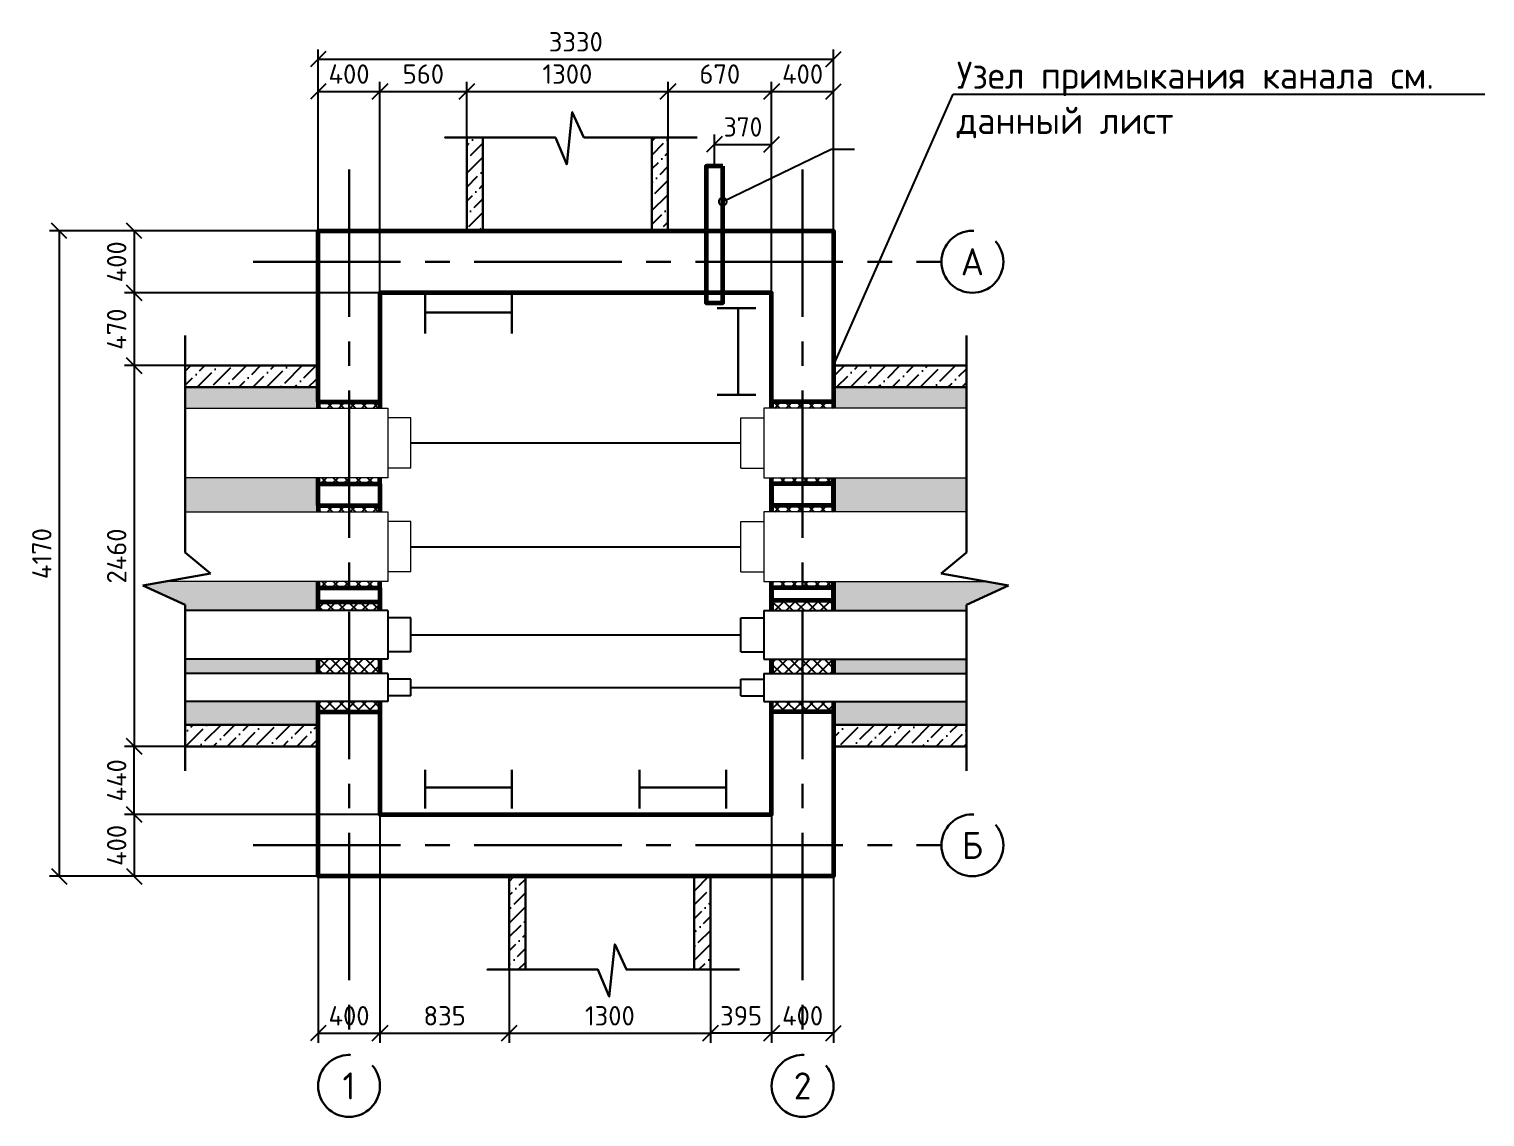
# Model space of a CAD drawing. Header units: millimetres. Extents: x 1601 to 14530, y 1157 to 12625.
# Drawn here: x 7233.4 to 7421.5, y 3661.8 to 3802.4 of the extents above; entities that cross this region are included whole.
import ezdxf
from ezdxf import colors
from ezdxf.entities.mleader import LeaderData, LeaderLine
from ezdxf.math import Vec2, Vec3

# ---------------------------------------------------------------- set-up
doc = ezdxf.new("R2010")
doc.units = ezdxf.units.MM
doc.linetypes.add('осевая2', pattern=[28.575, 19.05, -3.175, 3.175, -3.175])
for name, color, linetype, lineweight in [('Осевая', 2, 'осевая2', 30), ('Основной', 1, 'Continuous', 60), ('Размер 3.5', 250, 'Continuous', 35), ('Размеры на чертеже', 250, 'Continuous', 25), ('Тонкие', 5, 'Continuous', 30)]:
    doc.layers.add(name, color=color, linetype=linetype, lineweight=lineweight)
doc.layers.add('Штриховка', color=7, linetype='Continuous')
doc.styles.add('-ISOCPEUR-', font='isocpeur.TTF')
doc.styles.add('GOST', font='GOST Common.ttf')
doc.styles.get("Standard").update_dxf_attribs({"font": 'GOST Common.ttf'})
doc.dimstyles.new('М 1 к 50', dxfattribs={"dimtxt": 2.5, "dimasz": 2, "dimexe": 1.25, "dimexo": 0, "dimgap": 1, "dimtad": 1, "dimdec": 0, "dimlfac": 50, "dimzin": 0, "dimdsep": 46, "dimtxsty": 'GOST', "dimblk": 'OBLIQUE', "dimcen": 0, "dimclrd": 256, "dimclre": 256, "dimclrt": 256, "dimazin": 2, "dimtfac": 1, "dimtdec": 0, "dimtmove": 0, "dimatfit": 3, "dimldrblk": 'NONE', "dimfxl": 1.25, "dimtolj": 1, "dimtzin": 0, "dimlwd": -1, "dimlwe": -1, "dimarcsym": 2})
pattern_1 = [(45, (374.7665, 404.9902), (-0.74087113, 0.74087113), []), (135, (374.7665, 404.9902), (-0.74087113, -0.74087113), [])]
pattern_2 = [(45, (374.7665, 391.5902), (-0.74087113, 0.74087113), []), (135, (374.7665, 391.5902), (-0.74087113, -0.74087113), [])]
pattern_3 = [(45, (374.7665, 404.9902), (0.6735192, 2.46957043), [3.175, -0.635, 0, -0.635])]
pattern_4 = [(37.5, (374.7665, 404.99015), (-0.03200063, 0.978826475), [0, -0.77216, 0, -0.8636, 0, -0.8255]), (7.5, (374.7665, 404.9902), (0.89904657, 1.4336502), [0, -0.41656, 0, -0.69596, 0, -0.2667]), (327.5, (374.1417, 404.99015), (1.58198474, 0.00287437), [0, -0.254, 0, -0.9144, 0, -1.1938]), (317.5, (374.1417, 404.9902), (1.5271129, 0.44585865), [0, -0.127, 0, -0.59944, 0, -0.6858])]
pattern_5 = [(45, (0, 577.5043), (-0.74087113, 0.74087113), []), (135, (0, 577.5043), (-0.74087113, -0.74087113), [])]

# ---------------------------------------------------------------- blocks, each defined once
blk = doc.blocks.new('_None')
blk = doc.blocks.new('_Oblique')
at = {"color": 0, "linetype": 'ByBlock', "lineweight": -2}
blk.add_line((-0.5, -0.5), (0.5, 0.5), dxfattribs=at)
blk = doc.blocks.new('*D63')
at = {"transparency": 16777216}
for p, q in [((7270.75, 3776.31), (7270.75, 3795.57)), ((7278.75, 3768.31), (7278.75, 3795.57)), ((7270.75, 3794.32), (7278.75, 3794.32))]:
    blk.add_line(p, q, dxfattribs=at)
at = {"layer": 'Defpoints', "color": 0, "transparency": 16777216}
for p in [(7278.75, 3794.32), (7270.75, 3776.31), (7278.75, 3768.31)]:
    blk.add_point(p, dxfattribs=at)
at = {"transparency": 16777216, "xscale": 2, "yscale": 2, "zscale": 2, "rotation": 180}
blk.add_blockref('_Oblique', (7270.75, 3794.32), dxfattribs=at)
at = {"transparency": 16777216, "xscale": 2, "yscale": 2, "zscale": 2}
blk.add_blockref('_Oblique', (7278.75, 3794.32), dxfattribs=at)
at = {"transparency": 16777216, "insert": (7274.75, 3796.57), "char_height": 2.5, "attachment_point": 5, "style": '-ISOCPEUR-'}
blk.add_mtext('\\A1;400', dxfattribs=at)
blk = doc.blocks.new('*D64')
at = {"transparency": 16777216}
for p, q in [((7278.75, 3776.31), (7278.75, 3795.57)), ((7289.96, 3776.31), (7289.96, 3795.57)), ((7278.75, 3794.32), (7289.96, 3794.32))]:
    blk.add_line(p, q, dxfattribs=at)
at = {"layer": 'Defpoints', "color": 0, "transparency": 16777216}
for p in [(7289.96, 3794.32), (7278.75, 3776.31), (7289.96, 3776.31)]:
    blk.add_point(p, dxfattribs=at)
at = {"transparency": 16777216, "xscale": 2, "yscale": 2, "zscale": 2, "rotation": 180}
blk.add_blockref('_Oblique', (7278.75, 3794.32), dxfattribs=at)
at = {"transparency": 16777216, "xscale": 2, "yscale": 2, "zscale": 2}
blk.add_blockref('_Oblique', (7289.96, 3794.32), dxfattribs=at)
at = {"transparency": 16777216, "insert": (7284.35, 3796.57), "char_height": 2.5, "attachment_point": 5, "style": '-ISOCPEUR-'}
blk.add_mtext('\\A1;560', dxfattribs=at)
blk = doc.blocks.new('*D65')
at = {"transparency": 16777216}
for p, q in [((7289.96, 3788.38), (7289.96, 3795.57)), ((7315.96, 3788.38), (7315.96, 3795.57)), ((7289.96, 3794.32), (7315.96, 3794.32))]:
    blk.add_line(p, q, dxfattribs=at)
at = {"layer": 'Defpoints', "color": 0, "transparency": 16777216}
for p in [(7315.96, 3794.32), (7289.96, 3788.38), (7315.96, 3788.38)]:
    blk.add_point(p, dxfattribs=at)
at = {"transparency": 16777216, "xscale": 2, "yscale": 2, "zscale": 2, "rotation": 180}
blk.add_blockref('_Oblique', (7289.96, 3794.32), dxfattribs=at)
at = {"transparency": 16777216, "xscale": 2, "yscale": 2, "zscale": 2}
blk.add_blockref('_Oblique', (7315.96, 3794.32), dxfattribs=at)
at = {"transparency": 16777216, "insert": (7302.96, 3796.57), "char_height": 2.5, "attachment_point": 5, "style": '-ISOCPEUR-'}
blk.add_mtext('\\A1;1300', dxfattribs=at)
blk = doc.blocks.new('*D66')
at = {"transparency": 16777216}
for p, q in [((7315.96, 3788.38), (7315.96, 3795.57)), ((7329.35, 3768.31), (7329.35, 3795.57)), ((7315.96, 3794.32), (7329.35, 3794.32))]:
    blk.add_line(p, q, dxfattribs=at)
at = {"layer": 'Defpoints', "color": 0, "transparency": 16777216}
for p in [(7329.35, 3794.32), (7315.96, 3788.38), (7329.35, 3768.31)]:
    blk.add_point(p, dxfattribs=at)
at = {"transparency": 16777216, "xscale": 2, "yscale": 2, "zscale": 2, "rotation": 180}
blk.add_blockref('_Oblique', (7315.96, 3794.32), dxfattribs=at)
at = {"transparency": 16777216, "xscale": 2, "yscale": 2, "zscale": 2}
blk.add_blockref('_Oblique', (7329.35, 3794.32), dxfattribs=at)
at = {"transparency": 16777216, "insert": (7322.65, 3796.57), "char_height": 2.5, "attachment_point": 5, "style": '-ISOCPEUR-'}
blk.add_mtext('\\A1;670', dxfattribs=at)
blk = doc.blocks.new('*D67')
at = {"transparency": 16777216}
for p, q in [((7329.35, 3776.31), (7329.35, 3795.57)), ((7337.35, 3776.31), (7337.35, 3795.57)), ((7329.35, 3794.32), (7337.35, 3794.32))]:
    blk.add_line(p, q, dxfattribs=at)
at = {"layer": 'Defpoints', "color": 0, "transparency": 16777216}
for p in [(7337.35, 3794.32), (7329.35, 3776.31), (7337.35, 3776.31)]:
    blk.add_point(p, dxfattribs=at)
at = {"transparency": 16777216, "xscale": 2, "yscale": 2, "zscale": 2, "rotation": 180}
blk.add_blockref('_Oblique', (7329.35, 3794.32), dxfattribs=at)
at = {"transparency": 16777216, "xscale": 2, "yscale": 2, "zscale": 2}
blk.add_blockref('_Oblique', (7337.35, 3794.32), dxfattribs=at)
at = {"transparency": 16777216, "insert": (7333.35, 3796.57), "char_height": 2.5, "attachment_point": 5, "style": '-ISOCPEUR-'}
blk.add_mtext('\\A1;400', dxfattribs=at)
blk = doc.blocks.new('*D68')
at = {"transparency": 16777216}
for p, q in [((7270.75, 3776.31), (7245.73, 3776.31)), ((7246.98, 3776.31), (7246.98, 3768.31)), ((7278.75, 3768.31), (7245.73, 3768.31))]:
    blk.add_line(p, q, dxfattribs=at)
at = {"layer": 'Defpoints', "color": 0, "transparency": 16777216}
for p in [(7270.75, 3776.31), (7246.98, 3768.31), (7278.75, 3768.31)]:
    blk.add_point(p, dxfattribs=at)
at = {"transparency": 16777216, "xscale": 2, "yscale": 2, "zscale": 2}
for p, rotation in [((7246.98, 3776.31), 90), ((7246.98, 3768.31), 270)]:
    blk.add_blockref('_Oblique', p, dxfattribs=dict(at, rotation=rotation))
at = {"transparency": 16777216, "insert": (7244.73, 3772.31), "char_height": 2.5, "attachment_point": 5, "rotation": 90, "style": '-ISOCPEUR-'}
blk.add_mtext('\\A1;400', dxfattribs=at)
blk = doc.blocks.new('*D69')
at = {"transparency": 16777216}
for p, q in [((7270.75, 3768.31), (7245.73, 3768.31)), ((7246.98, 3768.31), (7246.98, 3758.9)), ((7270.75, 3758.9), (7245.73, 3758.9))]:
    blk.add_line(p, q, dxfattribs=at)
at = {"layer": 'Defpoints', "color": 0, "transparency": 16777216}
for p in [(7270.75, 3768.31), (7246.98, 3758.9), (7270.75, 3758.9)]:
    blk.add_point(p, dxfattribs=at)
at = {"transparency": 16777216, "xscale": 2, "yscale": 2, "zscale": 2}
for p, rotation in [((7246.98, 3768.31), 90), ((7246.98, 3758.9), 270)]:
    blk.add_blockref('_Oblique', p, dxfattribs=dict(at, rotation=rotation))
at = {"transparency": 16777216, "insert": (7244.73, 3763.61), "char_height": 2.5, "attachment_point": 5, "rotation": 90, "style": '-ISOCPEUR-'}
blk.add_mtext('\\A1;470', dxfattribs=at)
blk = doc.blocks.new('*D70')
at = {"transparency": 16777216}
for p, q in [((7253.59, 3758.9), (7245.73, 3758.9)), ((7246.98, 3758.9), (7246.98, 3709.7)), ((7253.59, 3709.7), (7245.73, 3709.7))]:
    blk.add_line(p, q, dxfattribs=at)
at = {"layer": 'Defpoints', "color": 0, "transparency": 16777216}
for p in [(7253.59, 3758.9), (7246.98, 3709.7), (7253.59, 3709.7)]:
    blk.add_point(p, dxfattribs=at)
at = {"transparency": 16777216, "xscale": 2, "yscale": 2, "zscale": 2}
for p, rotation in [((7246.98, 3758.9), 90), ((7246.98, 3709.7), 270)]:
    blk.add_blockref('_Oblique', p, dxfattribs=dict(at, rotation=rotation))
at = {"transparency": 16777216, "insert": (7244.73, 3734.3), "char_height": 2.5, "attachment_point": 5, "rotation": 90, "style": '-ISOCPEUR-'}
blk.add_mtext('\\A1;2460', dxfattribs=at)
blk = doc.blocks.new('*D78')
at = {"transparency": 16777216}
for p, q in [((7253.59, 3709.7), (7245.73, 3709.7)), ((7246.98, 3700.91), (7246.98, 3709.7)), ((7278.75, 3700.91), (7245.73, 3700.91))]:
    blk.add_line(p, q, dxfattribs=at)
at = {"layer": 'Defpoints', "color": 0, "transparency": 16777216}
for p in [(7246.98, 3709.7), (7253.59, 3709.7), (7278.75, 3700.91)]:
    blk.add_point(p, dxfattribs=at)
at = {"transparency": 16777216, "xscale": 2, "yscale": 2, "zscale": 2}
for p, rotation in [((7246.98, 3709.7), 90), ((7246.98, 3700.91), 270)]:
    blk.add_blockref('_Oblique', p, dxfattribs=dict(at, rotation=rotation))
at = {"transparency": 16777216, "insert": (7244.73, 3705.31), "char_height": 2.5, "attachment_point": 5, "rotation": 90, "style": '-ISOCPEUR-'}
blk.add_mtext('\\A1;440', dxfattribs=at)
blk = doc.blocks.new('*D79')
at = {"transparency": 16777216}
for p, q in [((7270.75, 3700.91), (7245.73, 3700.91)), ((7246.98, 3700.91), (7246.98, 3692.91)), ((7270.75, 3692.91), (7245.73, 3692.91))]:
    blk.add_line(p, q, dxfattribs=at)
at = {"layer": 'Defpoints', "color": 0, "transparency": 16777216}
for p in [(7270.75, 3700.91), (7246.98, 3692.91), (7270.75, 3692.91)]:
    blk.add_point(p, dxfattribs=at)
at = {"transparency": 16777216, "xscale": 2, "yscale": 2, "zscale": 2}
for p, rotation in [((7246.98, 3700.91), 90), ((7246.98, 3692.91), 270)]:
    blk.add_blockref('_Oblique', p, dxfattribs=dict(at, rotation=rotation))
at = {"transparency": 16777216, "insert": (7244.73, 3696.91), "char_height": 2.5, "attachment_point": 5, "rotation": 90, "style": '-ISOCPEUR-'}
blk.add_mtext('\\A1;400', dxfattribs=at)
blk = doc.blocks.new('*D80')
at = {"transparency": 16777216}
for p, q in [((7278.75, 3700.91), (7278.75, 3671.39)), ((7270.75, 3692.91), (7270.75, 3671.39)), ((7270.75, 3672.64), (7278.75, 3672.64))]:
    blk.add_line(p, q, dxfattribs=at)
at = {"layer": 'Defpoints', "color": 0, "transparency": 16777216}
for p in [(7278.75, 3700.91), (7270.75, 3692.91), (7278.75, 3672.64)]:
    blk.add_point(p, dxfattribs=at)
at = {"transparency": 16777216, "xscale": 2, "yscale": 2, "zscale": 2, "rotation": 180}
blk.add_blockref('_Oblique', (7270.75, 3672.64), dxfattribs=at)
at = {"transparency": 16777216, "xscale": 2, "yscale": 2, "zscale": 2}
blk.add_blockref('_Oblique', (7278.75, 3672.64), dxfattribs=at)
at = {"transparency": 16777216, "insert": (7274.75, 3674.89), "char_height": 2.5, "attachment_point": 5, "style": '-ISOCPEUR-'}
blk.add_mtext('\\A1;400', dxfattribs=at)
blk = doc.blocks.new('*D81')
at = {"transparency": 16777216}
for p, q in [((7278.75, 3692.91), (7278.75, 3671.39)), ((7295.45, 3692.91), (7295.45, 3671.39)), ((7278.75, 3672.64), (7295.45, 3672.64))]:
    blk.add_line(p, q, dxfattribs=at)
at = {"layer": 'Defpoints', "color": 0, "transparency": 16777216}
for p in [(7278.75, 3692.91), (7295.45, 3692.91), (7295.45, 3672.64)]:
    blk.add_point(p, dxfattribs=at)
at = {"transparency": 16777216, "xscale": 2, "yscale": 2, "zscale": 2, "rotation": 180}
blk.add_blockref('_Oblique', (7278.75, 3672.64), dxfattribs=at)
at = {"transparency": 16777216, "xscale": 2, "yscale": 2, "zscale": 2}
blk.add_blockref('_Oblique', (7295.45, 3672.64), dxfattribs=at)
at = {"transparency": 16777216, "insert": (7287.1, 3674.89), "char_height": 2.5, "attachment_point": 5, "style": '-ISOCPEUR-'}
blk.add_mtext('\\A1;835', dxfattribs=at)
blk = doc.blocks.new('*D82')
at = {"transparency": 16777216}
for p, q in [((7295.45, 3680.85), (7295.45, 3671.39)), ((7321.45, 3680.85), (7321.45, 3671.39)), ((7295.45, 3672.64), (7321.45, 3672.64))]:
    blk.add_line(p, q, dxfattribs=at)
at = {"layer": 'Defpoints', "color": 0, "transparency": 16777216}
for p in [(7295.45, 3680.85), (7321.45, 3680.85), (7321.45, 3672.64)]:
    blk.add_point(p, dxfattribs=at)
at = {"transparency": 16777216, "xscale": 2, "yscale": 2, "zscale": 2, "rotation": 180}
blk.add_blockref('_Oblique', (7295.45, 3672.64), dxfattribs=at)
at = {"transparency": 16777216, "xscale": 2, "yscale": 2, "zscale": 2}
blk.add_blockref('_Oblique', (7321.45, 3672.64), dxfattribs=at)
at = {"transparency": 16777216, "insert": (7308.45, 3674.89), "char_height": 2.5, "attachment_point": 5, "style": '-ISOCPEUR-'}
blk.add_mtext('\\A1;1300', dxfattribs=at)
blk = doc.blocks.new('*D83')
at = {"transparency": 16777216}
for p, q in [((7329.35, 3700.91), (7329.35, 3671.39)), ((7321.45, 3692.91), (7321.45, 3671.39)), ((7329.35, 3672.64), (7321.45, 3672.64))]:
    blk.add_line(p, q, dxfattribs=at)
at = {"layer": 'Defpoints', "color": 0, "transparency": 16777216}
for p in [(7329.35, 3700.91), (7321.45, 3692.91), (7321.45, 3672.64)]:
    blk.add_point(p, dxfattribs=at)
at = {"transparency": 16777216, "xscale": 2, "yscale": 2, "zscale": 2, "rotation": 180}
blk.add_blockref('_Oblique', (7321.45, 3672.64), dxfattribs=at)
at = {"transparency": 16777216, "xscale": 2, "yscale": 2, "zscale": 2}
blk.add_blockref('_Oblique', (7329.35, 3672.64), dxfattribs=at)
at = {"transparency": 16777216, "insert": (7325.4, 3674.89), "char_height": 2.5, "attachment_point": 5, "style": '-ISOCPEUR-'}
blk.add_mtext('\\A1;395', dxfattribs=at)
blk = doc.blocks.new('*D84')
at = {"transparency": 16777216}
for p, q in [((7329.35, 3692.91), (7329.35, 3671.39)), ((7337.35, 3692.91), (7337.35, 3671.39)), ((7337.35, 3672.64), (7329.35, 3672.64))]:
    blk.add_line(p, q, dxfattribs=at)
at = {"layer": 'Defpoints', "color": 0, "transparency": 16777216}
for p in [(7329.35, 3692.91), (7337.35, 3692.91), (7329.35, 3672.64)]:
    blk.add_point(p, dxfattribs=at)
at = {"transparency": 16777216, "xscale": 2, "yscale": 2, "zscale": 2, "rotation": 180}
blk.add_blockref('_Oblique', (7329.35, 3672.64), dxfattribs=at)
at = {"transparency": 16777216, "xscale": 2, "yscale": 2, "zscale": 2}
blk.add_blockref('_Oblique', (7337.35, 3672.64), dxfattribs=at)
at = {"transparency": 16777216, "insert": (7333.35, 3674.89), "char_height": 2.5, "attachment_point": 5, "style": '-ISOCPEUR-'}
blk.add_mtext('\\A1;400', dxfattribs=at)
blk = doc.blocks.new('*D143')
at = {"transparency": 16777216}
for p, q in [((7270.75, 3795.57), (7270.75, 3799.74)), ((7337.35, 3795.57), (7337.35, 3799.74)), ((7270.75, 3798.49), (7337.35, 3798.49))]:
    blk.add_line(p, q, dxfattribs=at)
at = {"layer": 'Defpoints', "color": 0, "transparency": 16777216}
for p in [(7337.35, 3798.49), (7270.75, 3795.57), (7337.35, 3795.57)]:
    blk.add_point(p, dxfattribs=at)
at = {"transparency": 16777216, "xscale": 2, "yscale": 2, "zscale": 2, "rotation": 180}
blk.add_blockref('_Oblique', (7270.75, 3798.49), dxfattribs=at)
at = {"transparency": 16777216, "xscale": 2, "yscale": 2, "zscale": 2}
blk.add_blockref('_Oblique', (7337.35, 3798.49), dxfattribs=at)
at = {"transparency": 16777216, "insert": (7304.05, 3800.74), "char_height": 2.5, "attachment_point": 5, "style": '-ISOCPEUR-'}
blk.add_mtext('\\A1;3330', dxfattribs=at)
blk = doc.blocks.new('*D144')
at = {"transparency": 16777216}
for p, q in [((7245.73, 3776.31), (7236.06, 3776.31)), ((7237.31, 3776.31), (7237.31, 3692.91)), ((7245.73, 3692.91), (7236.06, 3692.91))]:
    blk.add_line(p, q, dxfattribs=at)
at = {"layer": 'Defpoints', "color": 0, "transparency": 16777216}
for p in [(7245.73, 3776.31), (7237.31, 3692.91), (7245.73, 3692.91)]:
    blk.add_point(p, dxfattribs=at)
at = {"transparency": 16777216, "xscale": 2, "yscale": 2, "zscale": 2}
for p, rotation in [((7237.31, 3776.31), 90), ((7237.31, 3692.91), 270)]:
    blk.add_blockref('_Oblique', p, dxfattribs=dict(at, rotation=rotation))
at = {"transparency": 16777216, "insert": (7235.06, 3734.61), "char_height": 2.5, "attachment_point": 5, "rotation": 90, "style": '-ISOCPEUR-'}
blk.add_mtext('\\A1;4170', dxfattribs=at)
blk = doc.blocks.new('*D145')
at = {"transparency": 16777216}
for p, q in [((7321.95, 3784.67), (7321.95, 3788.74)), ((7329.35, 3784.67), (7329.35, 3788.74)), ((7321.95, 3787.49), (7329.35, 3787.49))]:
    blk.add_line(p, q, dxfattribs=at)
at = {"layer": 'Defpoints', "color": 0, "transparency": 16777216}
for p in [(7329.35, 3787.49), (7321.95, 3784.67), (7329.35, 3784.67)]:
    blk.add_point(p, dxfattribs=at)
at = {"transparency": 16777216, "xscale": 2, "yscale": 2, "zscale": 2, "rotation": 180}
blk.add_blockref('_Oblique', (7321.95, 3787.49), dxfattribs=at)
at = {"transparency": 16777216, "xscale": 2, "yscale": 2, "zscale": 2}
blk.add_blockref('_Oblique', (7329.35, 3787.49), dxfattribs=at)
at = {"transparency": 16777216, "insert": (7325.65, 3789.74), "char_height": 2.5, "attachment_point": 5, "style": 'GOST'}
blk.add_mtext('\\A1;370', dxfattribs=at)
blk = doc.blocks.new('_DotSmall')
at = {"color": 0, "linetype": 'ByBlock', "const_width": 0.5}
blk.add_lwpolyline([(-0.0625, 0, 1), (0.0625, 0, 1)], format="xyb", close=True, dxfattribs=at)

msp = doc.modelspace()

# ---------------------------------------------------------------- hatches: boundary and pattern name
h = msp.add_hatch()
h.set_pattern_fill('ANSI37', scale=0.33)
h.set_pattern_definition(pattern_1)
h.paths.add_polyline_path([(7278.7482, 3754.2038), (7274.7481, 3754.2038), (7274.748, 3753.4038), (7278.7482, 3753.4038)])
h.paths.add_polyline_path([(7274.7481, 3754.2038), (7270.7482, 3754.2038), (7270.7482, 3753.4038), (7274.748, 3753.4038)])
h.paths.add_polyline_path([(7278.7482, 3744.4038), (7274.748, 3744.4038), (7274.748, 3743.6038), (7278.7482, 3743.6038)])
h.paths.add_polyline_path([(7274.748, 3744.4038), (7270.7482, 3744.4038), (7270.7482, 3743.6038), (7274.748, 3743.6038)])
h = msp.add_hatch()
h.set_pattern_fill('ANSI37', scale=0.33)
h.set_pattern_definition(pattern_1)
h.paths.add_polyline_path([(7329.3482, 3754.2038), (7333.3484, 3754.2038), (7333.3484, 3753.4038), (7329.3482, 3753.4038)])
h.paths.add_polyline_path([(7333.3484, 3754.2038), (7337.3482, 3754.2038), (7337.3482, 3753.4038), (7333.3484, 3753.4038)])
h.paths.add_polyline_path([(7329.3482, 3744.4038), (7333.3484, 3744.4038), (7333.3484, 3743.6038), (7329.3482, 3743.6038)])
h.paths.add_polyline_path([(7333.3484, 3744.4038), (7337.3482, 3744.4038), (7337.3482, 3743.6038), (7333.3484, 3743.6038)])
h = msp.add_hatch()
h.set_pattern_fill('ANSI37', scale=0.33)
h.set_pattern_definition(pattern_2)
h.paths.add_polyline_path([(7278.7482, 3740.8038), (7274.7481, 3740.8038), (7274.748, 3740.0038), (7278.7482, 3740.0038)])
h.paths.add_polyline_path([(7274.7481, 3740.8038), (7270.7482, 3740.8038), (7270.7482, 3740.0038), (7274.748, 3740.0038)])
h.paths.add_polyline_path([(7278.7482, 3731.0038), (7274.748, 3731.0038), (7274.748, 3730.2038), (7278.7482, 3730.2038)])
h.paths.add_polyline_path([(7274.748, 3731.0038), (7270.7482, 3731.0038), (7270.7482, 3730.2038), (7274.748, 3730.2038)])
h = msp.add_hatch()
h.set_pattern_fill('ANSI37', scale=0.33)
h.set_pattern_definition(pattern_2)
h.paths.add_polyline_path([(7329.3482, 3740.8038), (7333.3484, 3740.8038), (7333.3484, 3740.0038), (7329.3482, 3740.0038)])
h.paths.add_polyline_path([(7333.3484, 3740.8038), (7337.3482, 3740.8038), (7337.3482, 3740.0038), (7333.3484, 3740.0038)])
h.paths.add_polyline_path([(7329.3482, 3731.0038), (7333.3484, 3731.0038), (7333.3484, 3730.2038), (7329.3482, 3730.2038)])
h.paths.add_polyline_path([(7333.3484, 3731.0038), (7337.3482, 3731.0038), (7337.3482, 3730.2038), (7333.3484, 3730.2038)])
h = msp.add_hatch()
h.set_pattern_fill('ANSI37', scale=0.33)
h.set_pattern_definition(pattern_5)
h.paths.add_polyline_path([(7274.748, 3728.3981), (7270.7482, 3728.3981), (7270.7482, 3727.2538), (7274.748, 3727.2538)])
h.paths.add_polyline_path([(7278.7482, 3728.3981), (7274.748, 3728.3981), (7274.748, 3727.2538), (7278.7482, 3727.2538)])
h = msp.add_hatch()
h.set_pattern_fill('ANSI37', scale=0.33)
h.set_pattern_definition(pattern_5)
h.paths.add_polyline_path([(7333.3485, 3728.5662), (7329.3482, 3728.5662), (7329.3482, 3727.2538), (7333.3485, 3727.2538)])
h.paths.add_polyline_path([(7337.3482, 3728.5662), (7333.3485, 3728.5662), (7333.3485, 3727.2538), (7337.3482, 3727.2538)])
h = msp.add_hatch()
h.set_pattern_fill('ANSI37', scale=0.33)
h.set_pattern_definition(pattern_1)
h.paths.add_polyline_path([(7274.7479, 3720.9538), (7270.7482, 3720.9538), (7270.7482, 3719.1038), (7274.7479, 3719.1038)])
h.paths.add_polyline_path([(7278.7482, 3720.9538), (7274.7479, 3720.9538), (7274.7479, 3719.1038), (7278.7482, 3719.1038)])
h.paths.add_polyline_path([(7278.7482, 3715.5038), (7274.7479, 3715.5038), (7274.7479, 3714.1662), (7278.7482, 3714.1662)])
h.paths.add_polyline_path([(7274.7479, 3715.5038), (7270.7482, 3715.5038), (7270.7482, 3714.1662), (7274.7479, 3714.1662)])
h = msp.add_hatch()
h.set_pattern_fill('ANSI37', scale=0.33)
h.set_pattern_definition(pattern_1)
h.paths.add_polyline_path([(7333.3485, 3720.9538), (7337.3482, 3720.9538), (7337.3482, 3719.1038), (7333.3485, 3719.1038)])
h.paths.add_polyline_path([(7329.3482, 3720.9538), (7333.3485, 3720.9538), (7333.3485, 3719.1038), (7329.3482, 3719.1038)])
h.paths.add_polyline_path([(7329.3482, 3715.5038), (7333.3485, 3715.5038), (7333.3485, 3714.1662), (7329.3482, 3714.1662)])
h.paths.add_polyline_path([(7333.3485, 3715.5038), (7337.3482, 3715.5038), (7337.3482, 3714.1662), (7333.3485, 3714.1662)])
at = {"layer": 'Штриховка'}
h = msp.add_hatch(dxfattribs=at)
h.set_pattern_fill('ANSI36', color=256, scale=0.4)
h.set_pattern_definition(pattern_3)
h.paths.add_polyline_path([(7292.0533, 3788.3754), (7289.9574, 3788.3754), (7289.9574, 3776.3149), (7292.0533, 3776.3149)])
h.paths.add_polyline_path([(7313.8616, 3776.3149), (7315.9574, 3776.3149), (7315.9574, 3788.3754), (7313.8616, 3788.3754)])
h.paths.add_polyline_path([(7319.3519, 3680.8544), (7321.4478, 3680.8544), (7321.4478, 3692.9149), (7319.3519, 3692.9149)])
h.paths.add_polyline_path([(7297.5437, 3692.9149), (7295.4478, 3692.9149), (7295.4478, 3680.8544), (7297.5437, 3680.8544)])
h = msp.add_hatch(dxfattribs=at)
h.set_pattern_fill('ANSI36', color=256, scale=0.4)
h.set_pattern_definition(pattern_3)
h.paths.add_polyline_path([(7270.7482, 3758.9038), (7253.5895, 3758.9038), (7253.5895, 3756.1038), (7270.7482, 3756.1038)])
h.paths.add_polyline_path([(7270.7482, 3712.5038), (7253.5895, 3712.5038), (7253.5895, 3709.7038), (7270.7482, 3709.7038)])
h = msp.add_hatch(dxfattribs=at)
h.set_pattern_fill('ANSI36', color=256, scale=0.4)
h.set_pattern_definition(pattern_3)
h.paths.add_polyline_path([(7337.3482, 3758.9038), (7354.507, 3758.9038), (7354.507, 3756.1038), (7337.3482, 3756.1038)])
h.paths.add_polyline_path([(7337.3482, 3712.5038), (7354.507, 3712.5038), (7354.507, 3709.7038), (7337.3482, 3709.7038)])
h = msp.add_hatch(dxfattribs=at)
h.set_pattern_fill('AR-SAND', color=256, scale=0.02)
h.set_pattern_definition(pattern_4)
h.paths.add_polyline_path([(7270.7482, 3756.1038), (7253.5895, 3756.1038), (7253.5895, 3753.4038), (7270.7482, 3753.4038), (7270.7482, 3754.2038)])
h.paths.add_polyline_path([(7270.7482, 3743.6038), (7270.7482, 3744.4038), (7253.5895, 3744.4038), (7253.5895, 3740.0038), (7270.7482, 3740.0038), (7270.7482, 3740.8038)])
h.paths.add_polyline_path([(7270.7482, 3730.2038), (7270.7482, 3731.0038), (7251.1152, 3731.0038), (7248.1306, 3730.4748), (7253.5895, 3728.0024), (7253.5895, 3727.2538), (7270.7482, 3727.2538)])
h.paths.add_polyline_path([(7270.7482, 3720.9538), (7253.5895, 3720.9538), (7253.5895, 3719.1038), (7270.7482, 3719.1038)])
h.paths.add_polyline_path([(7270.7482, 3715.5038), (7253.5895, 3715.5038), (7253.5895, 3712.5038), (7270.7482, 3712.5038)])
h = msp.add_hatch(dxfattribs=at)
h.set_pattern_fill('AR-SAND', color=256, scale=0.02)
h.set_pattern_definition(pattern_4)
h.paths.add_polyline_path([(7337.3482, 3756.1038), (7354.507, 3756.1038), (7354.507, 3753.4038), (7337.3482, 3753.4038), (7337.3482, 3754.2038)])
h.paths.add_polyline_path([(7337.3482, 3743.6038), (7337.3482, 3744.4038), (7354.507, 3744.4038), (7354.507, 3740.0038), (7337.3482, 3740.0038), (7337.3482, 3740.8038)])
h.paths.add_polyline_path([(7337.3482, 3730.2038), (7337.3482, 3731.0038), (7356.9812, 3731.0038), (7359.9659, 3730.4748), (7354.507, 3728.0024), (7354.507, 3727.2538), (7337.3482, 3727.2538)])
h.paths.add_polyline_path([(7337.3482, 3720.9538), (7354.507, 3720.9538), (7354.507, 3719.1038), (7337.3482, 3719.1038)])
h.paths.add_polyline_path([(7337.3482, 3715.5038), (7354.507, 3715.5038), (7354.507, 3712.5038), (7337.3482, 3712.5038)])

# ---------------------------------------------------------------- linework, layer by layer
for p, q in [((7282.7482, 3748.9038), (7325.3482, 3748.9038)), ((7282.7482, 3735.5038), (7325.3482, 3735.5038)), ((7282.7482, 3724.1038), (7325.3482, 3724.1038)), ((7282.7482, 3717.3038), (7325.3482, 3717.3038))]:
    msp.add_line(p, q)
at = {"color": 4}
for p, q in [((7279.7482, 3727.2538), (7253.5895, 3727.2538)), ((7279.7482, 3727.2538), (7279.7482, 3720.9538)), ((7282.7482, 3726.2938), (7279.7482, 3726.2938)), ((7282.7482, 3721.9138), (7282.7482, 3726.2938)), ((7325.3482, 3721.9138), (7325.3482, 3726.2938)), ((7325.3482, 3726.2938), (7328.3482, 3726.2938)), ((7328.3482, 3727.2538), (7354.507, 3727.2538)), ((7328.3482, 3727.2538), (7328.3482, 3720.9538)), ((7279.7482, 3720.9538), (7253.5895, 3720.9538)), ((7282.7482, 3721.9138), (7279.7482, 3721.9138)), ((7325.3482, 3721.9138), (7328.3482, 3721.9138)), ((7328.3482, 3720.9538), (7354.507, 3720.9538))]:
    msp.add_line(p, q, dxfattribs=at)
at = {"color": 6}
for p, q in [((7278.7482, 3719.1038), (7253.5895, 3719.1038)), ((7279.7482, 3719.1038), (7278.7482, 3719.1038)), ((7279.7482, 3719.1038), (7279.7482, 3715.5038)), ((7282.7482, 3718.3838), (7279.7482, 3718.3838)), ((7282.7482, 3716.2238), (7282.7482, 3718.3838)), ((7325.3482, 3716.2238), (7325.3482, 3718.3838)), ((7325.3482, 3718.3838), (7328.3482, 3718.3838)), ((7328.3482, 3719.1038), (7328.3482, 3715.5038)), ((7328.3482, 3719.1038), (7329.3482, 3719.1038)), ((7329.3482, 3719.1038), (7354.507, 3719.1038)), ((7278.7482, 3715.5038), (7253.5895, 3715.5038)), ((7279.7482, 3715.5038), (7278.7482, 3715.5038)), ((7282.7482, 3716.2238), (7279.7482, 3716.2238)), ((7325.3482, 3716.2238), (7328.3482, 3716.2238)), ((7328.3482, 3715.5038), (7329.3482, 3715.5038)), ((7329.3482, 3715.5038), (7354.507, 3715.5038))]:
    msp.add_line(p, q, dxfattribs=at)
at = {"layer": 'Осевая'}
for p, q in [((7274.7482, 3784.2541), (7274.7472, 3669.8272)), ((7333.3483, 3784.2541), (7333.3492, 3669.8272)), ((7262.3547, 3772.3144), (7351.2999, 3772.3142)), ((7262.3547, 3696.9154), (7351.2999, 3696.9157))]:
    msp.add_line(p, q, dxfattribs=at)
for centre in [(7355.2873, 3772.3144), (7355.2873, 3696.9154), (7274.7472, 3665.827), (7333.3492, 3665.827)]:
    msp.add_circle(centre, 4.0002, dxfattribs=at)
at = {"layer": 'Основной'}
for p, q in [((7270.7482, 3754.2038), (7278.7482, 3754.2038)), ((7270.7482, 3754.2038), (7270.7482, 3753.4038)), ((7278.7482, 3754.2038), (7278.7482, 3753.4038)), ((7337.3482, 3754.2038), (7329.3482, 3754.2038)), ((7329.3482, 3754.2038), (7329.3482, 3753.4038)), ((7337.3482, 3754.2038), (7337.3482, 3753.4038)), ((7270.7482, 3743.6038), (7270.7482, 3744.4038)), ((7270.7482, 3743.6038), (7278.7482, 3743.6038)), ((7278.7482, 3743.6038), (7278.7482, 3744.4038)), ((7329.3482, 3743.6038), (7329.3482, 3744.4038)), ((7337.3482, 3743.6038), (7329.3482, 3743.6038)), ((7337.3482, 3743.6038), (7337.3482, 3744.4038)), ((7270.7482, 3740.8038), (7278.7482, 3740.8038)), ((7270.7482, 3740.8038), (7270.7482, 3740.0038)), ((7278.7482, 3740.8038), (7278.7482, 3740.0038)), ((7337.3482, 3740.8038), (7329.3482, 3740.8038)), ((7329.3482, 3740.8038), (7329.3482, 3740.0038)), ((7337.3482, 3740.8038), (7337.3482, 3740.0038)), ((7270.7482, 3730.2038), (7270.7482, 3731.0038)), ((7270.7482, 3730.2038), (7278.7482, 3730.2038)), ((7278.7482, 3730.2038), (7278.7482, 3731.0038)), ((7329.3482, 3730.2038), (7329.3482, 3731.0038)), ((7337.3482, 3730.2038), (7329.3482, 3730.2038)), ((7337.3482, 3730.2038), (7337.3482, 3731.0038)), ((7270.7482, 3728.3981), (7278.7482, 3728.3981)), ((7337.3485, 3728.5662), (7329.3485, 3728.5662)), ((7270.7482, 3714.1662), (7278.7482, 3714.1662)), ((7337.3482, 3714.1662), (7329.3482, 3714.1662))]:
    msp.add_line(p, q, dxfattribs=at)
at = {"layer": 'Основной', "color": 1, "lineweight": 20}
for p, q in [((7253.5895, 3753.4038), (7279.7482, 3753.4038)), ((7279.7482, 3753.4038), (7279.7482, 3744.4038)), ((7354.507, 3753.4038), (7328.3482, 3753.4038)), ((7328.3482, 3753.4038), (7328.3482, 3744.4038)), ((7282.7482, 3752.1538), (7279.7482, 3752.1538)), ((7282.7482, 3745.6538), (7282.7482, 3752.1538)), ((7325.3482, 3745.6538), (7325.3482, 3752.1538)), ((7325.3482, 3752.1538), (7328.3482, 3752.1538)), ((7282.7482, 3745.6538), (7279.7482, 3745.6538)), ((7325.3482, 3745.6538), (7328.3482, 3745.6538)), ((7279.7482, 3744.4038), (7253.5895, 3744.4038)), ((7328.3482, 3744.4038), (7354.507, 3744.4038))]:
    msp.add_line(p, q, dxfattribs=at)
at = {"layer": 'Основной', "color": 5, "lineweight": 18}
for p, q in [((7253.5895, 3740.0038), (7279.7482, 3740.0038)), ((7279.7482, 3740.0038), (7279.7482, 3731.0038)), ((7354.507, 3740.0038), (7328.3482, 3740.0038)), ((7328.3482, 3740.0038), (7328.3482, 3731.0038)), ((7282.7482, 3738.7538), (7279.7482, 3738.7538)), ((7282.7482, 3732.2538), (7282.7482, 3738.7538)), ((7325.3482, 3732.2538), (7325.3482, 3738.7538)), ((7325.3482, 3738.7538), (7328.3482, 3738.7538)), ((7282.7482, 3732.2538), (7279.7482, 3732.2538)), ((7325.3482, 3732.2538), (7328.3482, 3732.2538)), ((7279.7482, 3731.0038), (7251.1152, 3731.0038)), ((7328.3482, 3731.0038), (7356.9812, 3731.0038))]:
    msp.add_line(p, q, dxfattribs=at)
at = {"layer": 'Основной'}
msp.add_lwpolyline([(7323.0325, 3784.6737), (7320.8725, 3784.6737), (7320.8725, 3766.9925), (7323.0325, 3766.9925)], close=True, dxfattribs=at)
for points in [[(7270.7482, 3754.2038), (7270.7482, 3776.3149), (7337.3482, 3776.3149), (7337.3482, 3753.4038)], [(7329.3482, 3753.4038), (7329.3482, 3768.3149), (7278.7482, 3768.3149), (7278.7482, 3754.2038)], [(7270.7482, 3740.8038), (7270.7482, 3743.6038)], [(7278.7482, 3743.6038), (7278.7482, 3740.8038)], [(7329.3482, 3740.0038), (7329.3482, 3744.4038)], [(7329.3482, 3743.6038), (7329.3482, 3740.8038)], [(7337.3482, 3744.4038), (7337.3482, 3740.0038)], [(7337.3482, 3740.8038), (7337.3482, 3743.6038)], [(7270.7482, 3727.2538), (7270.7482, 3730.2038)], [(7278.7482, 3730.2038), (7278.7482, 3727.2538)], [(7329.3482, 3727.2538), (7329.3482, 3731.0038)], [(7329.3482, 3730.2038), (7329.3482, 3727.2538)], [(7337.3482, 3731.0038), (7337.3482, 3727.2538)], [(7337.3482, 3727.2538), (7337.3482, 3730.2038)], [(7270.7482, 3719.1038), (7270.7482, 3720.9538)], [(7278.7482, 3720.9538), (7278.7482, 3719.1038)], [(7329.3482, 3720.9538), (7329.3482, 3719.1038)], [(7329.3482, 3719.1038), (7329.3482, 3720.9538)], [(7337.3482, 3719.1038), (7337.3482, 3720.9538)], [(7337.3482, 3720.9538), (7337.3482, 3719.1038)], [(7337.3482, 3715.5038), (7337.3482, 3692.9149), (7270.7482, 3692.9149), (7270.7482, 3715.5038)], [(7278.7482, 3715.5038), (7278.7482, 3700.9149), (7329.3482, 3700.9149), (7329.3482, 3715.5038)]]:
    msp.add_lwpolyline(points, dxfattribs=at)
at = {"layer": 'Тонкие', "linetype": 'Continuous'}
for p, q in [((7289.9574, 3776.3149), (7289.9574, 3788.3754)), ((7292.0533, 3776.3149), (7292.0533, 3788.3754)), ((7313.8616, 3776.3149), (7313.8616, 3788.3754)), ((7315.9574, 3776.3149), (7315.9574, 3788.3754)), ((7253.5895, 3734.7388), (7253.5895, 3762.786)), ((7354.507, 3734.7388), (7354.507, 3762.786)), ((7253.5895, 3758.9038), (7270.7482, 3758.9038)), ((7354.507, 3758.9038), (7337.3482, 3758.9038)), ((7253.5895, 3756.1038), (7270.7482, 3756.1038)), ((7354.507, 3756.1038), (7337.3482, 3756.1038)), ((7256.8481, 3732.0197), (7253.5895, 3734.7388)), ((7351.2484, 3732.0197), (7354.507, 3734.7388)), ((7248.1306, 3730.4748), (7256.8481, 3732.0197)), ((7359.9659, 3730.4748), (7351.2484, 3732.0197)), ((7253.5895, 3728.0024), (7248.1306, 3730.4748)), ((7354.507, 3728.0024), (7359.9659, 3730.4748)), ((7253.5895, 3706.5564), (7253.5895, 3728.0024)), ((7354.507, 3706.5564), (7354.507, 3728.0024)), ((7253.5895, 3712.5038), (7270.7482, 3712.5038)), ((7354.507, 3712.5038), (7337.3482, 3712.5038)), ((7253.5895, 3709.7038), (7270.7482, 3709.7038)), ((7354.507, 3709.7038), (7337.3482, 3709.7038)), ((7295.4478, 3680.8544), (7295.4478, 3692.9149)), ((7297.5437, 3680.8544), (7297.5437, 3692.9149)), ((7319.3519, 3680.8544), (7319.3519, 3692.9149)), ((7321.4478, 3680.8544), (7321.4478, 3692.9149))]:
    msp.add_line(p, q, dxfattribs=at)
at = {"layer": 'Тонкие'}
for p, q in [((7284.6026, 3768.0381), (7284.6026, 3763.0381)), ((7295.8026, 3763.0381), (7295.8026, 3768.0381)), ((7295.8026, 3765.7529), (7284.6026, 3765.7529)), ((7322.2931, 3766.3157), (7327.2931, 3766.3157)), ((7325.008, 3766.3157), (7325.008, 3755.1157)), ((7327.2931, 3755.1157), (7322.2931, 3755.1157)), ((7284.6026, 3706.6845), (7284.6026, 3701.6845)), ((7295.8026, 3701.6845), (7295.8026, 3706.6845)), ((7312.2938, 3701.6845), (7312.2938, 3706.6845)), ((7323.4938, 3706.6845), (7323.4938, 3701.6845)), ((7295.8026, 3704.3993), (7284.6026, 3704.3993)), ((7312.2938, 3704.3993), (7323.4938, 3704.3993))]:
    msp.add_line(p, q, dxfattribs=at)
at = {"layer": 'Тонкие', "linetype": 'Continuous'}
for points in [[(7289.9574, 3788.3754), (7287.1418, 3788.3754), (7298.5514, 3788.3754), (7301.4209, 3788.3754), (7302.8787, 3784.8928), (7303.5855, 3791.6485), (7305.0875, 3788.3754), (7319.7098, 3788.3754)], [(7295.4478, 3680.8544), (7292.6321, 3680.8544), (7304.0417, 3680.8544), (7306.9112, 3680.8544), (7308.369, 3677.3718), (7309.0759, 3684.1275), (7310.5778, 3680.8544), (7325.2001, 3680.8544)]]:
    msp.add_lwpolyline(points, dxfattribs=at)

# ---------------------------------------------------------------- texts
at = {"layer": 'Основной', "char_height": 3.5, "attachment_point": 5}
for s, insert, rotation in [('А', (7355.2873, 3772.3144), 359.991659), ('Б', (7355.2873, 3696.9154), 0.008341)]:
    msp.add_mtext_dynamic_manual_height_columns(s, width=5.739849, gutter_width=12.5, heights=[0], dxfattribs=dict(at, insert=insert, rotation=rotation))
for s, insert in [('1', (7274.7472, 3665.827)), ('2', (7333.3492, 3665.827))]:
    msp.add_mtext_dynamic_manual_height_columns(s, width=5.739849, gutter_width=12.5, heights=[0], dxfattribs=dict(at, insert=insert))

# ---------------------------------------------------------------- dimensions: what is measured, and where the dimension line sits
for base, p1, p2, picture, middle in [((7337.3482, 3798.4874), (7270.7482, 3795.5716), (7337.3482, 3795.5716), '*D143', (7304.0482, 3800.7374)), ((7278.7482, 3794.3216), (7270.7482, 3776.3149), (7278.7482, 3768.3149), '*D63', (7274.7482, 3796.5716)), ((7289.9574, 3794.3216), (7278.7482, 3776.3149), (7289.9574, 3776.3149), '*D64', (7284.3528, 3796.5716)), ((7315.9574, 3794.3216), (7289.9574, 3788.3754), (7315.9574, 3788.3754), '*D65', (7302.9574, 3796.5716)), ((7329.3482, 3794.3216), (7315.9574, 3788.3754), (7329.3482, 3768.3149), '*D66', (7322.6528, 3796.5716)), ((7337.3482, 3794.3216), (7329.3482, 3776.3149), (7337.3482, 3776.3149), '*D67', (7333.3482, 3796.5716)), ((7278.7482, 3672.6416), (7270.7482, 3692.9149), (7278.7482, 3700.9149), '*D80', (7274.7482, 3674.8916)), ((7321.4478, 3672.6416), (7329.3482, 3700.9149), (7321.4478, 3692.9149), '*D83', (7325.398, 3674.8916)), ((7295.4478, 3672.6416), (7278.7482, 3692.9149), (7295.4478, 3692.9149), '*D81', (7287.098, 3674.8916)), ((7329.3482, 3672.6416), (7337.3482, 3692.9149), (7329.3482, 3692.9149), '*D84', (7333.3482, 3674.8916)), ((7321.4478, 3672.6416), (7295.4478, 3680.8544), (7321.4478, 3680.8544), '*D82', (7308.4478, 3674.8916))]:
    dim = msp.add_linear_dim(base=base, p1=p1, p2=p2, dimstyle='М 1 к 50', override={"dimtxsty": '-ISOCPEUR-'})
    dim.commit()
    dim.dimension.update_dxf_attribs({"geometry": picture, "text_midpoint": middle})
dim = msp.add_linear_dim(base=(7329.3482, 3787.4929), p1=(7321.9525, 3784.6737), p2=(7329.3482, 3784.6737), dimstyle='М 1 к 50')
dim.commit()
dim.dimension.update_dxf_attribs({"geometry": '*D145', "text_midpoint": (7325.6504, 3789.7429)})
for base, p1, p2, picture, middle in [((7237.3085, 3692.9149), (7245.7262, 3776.3149), (7245.7262, 3692.9149), '*D144', (7235.0585, 3734.6149)), ((7246.9762, 3768.3149), (7270.7482, 3776.3149), (7278.7482, 3768.3149), '*D68', (7244.7262, 3772.3149)), ((7246.9762, 3709.7038), (7253.5895, 3758.9038), (7253.5895, 3709.7038), '*D70', (7244.7262, 3734.3038)), ((7246.9762, 3692.9149), (7270.7482, 3700.9149), (7270.7482, 3692.9149), '*D79', (7244.7262, 3696.9149))]:
    dim = msp.add_linear_dim(base=base, p1=p1, p2=p2, angle=90, dimstyle='М 1 к 50', override={"dimtxsty": '-ISOCPEUR-'})
    dim.commit()
    dim.dimension.update_dxf_attribs({"geometry": picture, "text_midpoint": middle})
for base, p1, p2, text, picture, middle in [((7246.9762, 3758.9038), (7270.7482, 3768.3149), (7270.7482, 3758.9038), '470', '*D69', (7244.7262, 3763.6094)), ((7246.9762, 3709.7038), (7278.7482, 3700.9149), (7253.5895, 3709.7038), '440', '*D78', (7244.7262, 3705.3094))]:
    dim = msp.add_linear_dim(base=base, p1=p1, p2=p2, angle=90, text=text, dimstyle='М 1 к 50', override={"dimtxsty": '-ISOCPEUR-'})
    dim.commit()
    dim.dimension.update_dxf_attribs({"geometry": picture, "text_midpoint": middle})

# ---------------------------------------------------------------- leaders
at = {"layer": 'Размер 3.5', "color": 18}
ml = msp.add_multileader_mtext('Standard', dxfattribs=at)
ml.set_content('Узел примыкания канала см.\\Pданный лист', color=18, style='GOST')
ml.set_leader_properties()
ml.set_arrow_properties(name='NONE')
ml.build(insert=Vec2(0, 0))
ml.multileader.update_dxf_attribs({"text_left_attachment_type": 6, "text_right_attachment_type": 6, "dogleg_length": 0.36, "arrow_head_size": 0.18})
ctx = ml.context
ctx.base_point, ctx.char_height, ctx.arrow_head_size, ctx.landing_gap_size, ctx.plane_origin = Vec3(7353.1754, 3793.9651), 3.5, 0.18, 0.09, Vec3(7430.7263, 3758.1888)
ctx.left_attachment, ctx.right_attachment = 6, 6
notes = []
notes.append((ctx, [(0, (1, 1, 0), (7352.8154, 3793.9651), (1, 0), 0.36, [(2, [(7337.3482, 3758.9038)], 0, [])])]))
ctx.mtext.insert, ctx.mtext.flow_direction = Vec3(7353.2654, 3798.1651), 5
at = {"layer": 'Размеры на чертеже'}
ml = msp.add_multileader_mtext('Standard', dxfattribs=at)
ml.set_content('', color=256, style='GOST')
ml.set_leader_properties()
ml.set_arrow_properties(name='DOTSMALL')
ml.build(insert=Vec2(0, 0))
ml.multileader.update_dxf_attribs({"text_left_attachment_type": 6, "text_right_attachment_type": 6, "dogleg_length": 1, "arrow_head_size": 2})
ctx = ml.context
ctx.base_point, ctx.char_height, ctx.arrow_head_size, ctx.plane_origin = Vec3(7338.0488, 3786.8798), 3.5, 2, Vec3(7322.2746, 3798.5937)
ctx.left_attachment, ctx.right_attachment = 6, 6
notes.append((ctx, [(1, (1, 1, 0), (7337.0488, 3786.8798), (1, 0), 1, [(0, [(7323.0325, 3780.0879)], 0, [])])]))
ctx.mtext.insert, ctx.mtext.flow_direction = Vec3(7340.0488, 3791.0798), 5
for ctx, leaders in notes:
    for number, flags, end, landing, length, lines in leaders:
        leader = LeaderData()
        leader.index, (leader.has_last_leader_line, leader.has_dogleg_vector, leader.attachment_direction) = number, flags
        leader.last_leader_point, leader.dogleg_vector, leader.dogleg_length = Vec3(end), Vec3(landing), length
        for number, points, colour, breaks in lines:
            line = LeaderLine()
            line.index, line.vertices, line.color, line.breaks = number, Vec3.list(points), colors.encode_raw_color(colour), breaks
            leader.lines.append(line)
        ctx.leaders.append(leader)

doc.saveas('drawing.dxf')
